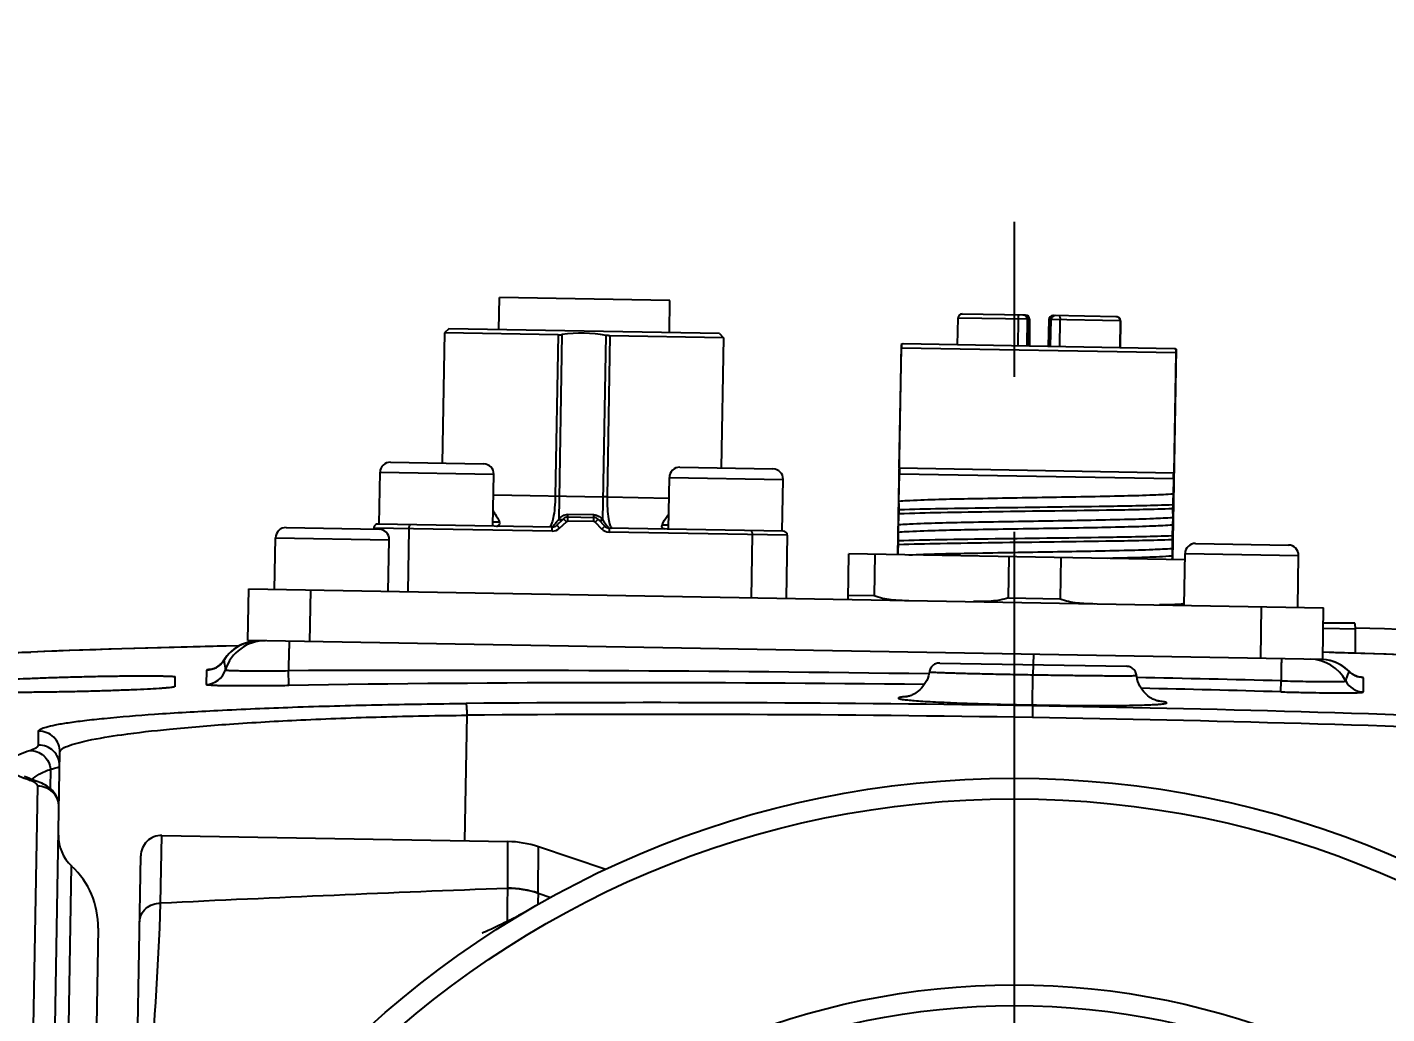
# Model space of a CAD drawing. Header units: millimetres. Extents: x 5828 to 6704, y 123 to 421.
# Drawn here: x 6449.689 to 6452.977, y 277.124 to 279.511 of the extents above; entities that cross this region are included whole.
import ezdxf

# ---------------------------------------------------------------- set-up
doc = ezdxf.new("R2010")
doc.units = ezdxf.units.MM
doc.linetypes.add('CENTER', pattern=[0.6, 0.375, -0.075, 0.075, -0.075])
for name, color, linetype in [('中心线', 7, 'Continuous'), ('外形图', 7, 'Continuous'), ('尺寸标注', 7, 'Continuous')]:
    doc.layers.add(name, color=color, linetype=linetype)
doc.styles.add('微软雅黑', font='msyh.ttc', dxfattribs={"height": 1.5})
doc.dimstyles.new('尺寸标注_1_20比例', dxfattribs={"dimtxt": 1.5, "dimasz": 1.25, "dimexe": 0.5, "dimexo": 0.4, "dimgap": 0.5, "dimtad": 1, "dimdec": 1, "dimlfac": 20, "dimdsep": 46, "dimtxsty": '微软雅黑', "dimcen": 0.09, "dimadec": 0, "dimazin": 0, "dimtp": 0.01, "dimtm": 0.01, "dimtfac": 1, "dimtdec": 1, "dimtofl": 0, "dimtmove": 0, "dimatfit": 3, "dimfxl": 1, "dimtolj": 1, "dimarcsym": 0})

# ---------------------------------------------------------------- blocks, each defined once
blk = doc.blocks.new('*D1094')
at = {"layer": 'Defpoints', "color": 0}
for p in [(6458.0147, 282.1502), (6446.1521, 270.8153), (6458.0147, 270.6863)]:
    blk.add_point(p, dxfattribs=at)
at = {"layer": '尺寸标注', "color": 0, "lineweight": -2}
for p, q in [((6446.1521, 271.2153), (6446.1521, 282.6502)), ((6458.0147, 271.0863), (6458.0147, 282.6502)), ((6447.4021, 282.1502), (6456.7647, 282.1502))]:
    blk.add_line(p, q, dxfattribs=at)
at = {"layer": '尺寸标注', "color": 0}
for points in [[(6447.4021, 282.3585), (6447.4021, 281.9418), (6446.1521, 282.1502)], [(6456.7647, 281.9418), (6456.7647, 282.3585), (6458.0147, 282.1502)]]:
    blk.add_solid(points, dxfattribs=at)
at = {"layer": '尺寸标注', "color": 0, "insert": (6452.2031, 283.4218), "char_height": 1.5, "attachment_point": 5, "style": '微软雅黑'}
blk.add_mtext('\\A1;{\\fAlibaba PuHuiTi 3.0 55 Regular|b0|i0|c134|p18;237.4}', dxfattribs=at)
blk = doc.blocks.new('*D1095')
at = {"layer": 'Defpoints', "color": 0}
for p in [(6458.6099, 287.4405), (6445.5413, 244.9578), (6458.6099, 244.9009)]:
    blk.add_point(p, dxfattribs=at)
at = {"layer": '尺寸标注', "color": 0, "lineweight": -2}
for p, q in [((6445.5413, 245.3578), (6445.5413, 287.9405)), ((6458.6099, 245.3009), (6458.6099, 287.9405)), ((6446.7913, 287.4405), (6457.3599, 287.4405))]:
    blk.add_line(p, q, dxfattribs=at)
at = {"layer": '尺寸标注', "color": 0}
for points in [[(6446.7913, 287.6488), (6446.7913, 287.2322), (6445.5413, 287.4405)], [(6457.3599, 287.2322), (6457.3599, 287.6488), (6458.6099, 287.4405)]]:
    blk.add_solid(points, dxfattribs=at)
at = {"layer": '尺寸标注', "color": 0, "insert": (6451.8537, 288.7121), "char_height": 1.5, "attachment_point": 5, "style": '微软雅黑'}
blk.add_mtext('\\A1;{\\fAlibaba PuHuiTi 3.0 55 Regular|b0|i0|c134|p18;260}', dxfattribs=at)

msp = doc.modelspace()

# ---------------------------------------------------------------- linework, layer by layer
at = {"layer": '中心线', "linetype": 'CENTER', "ltscale": 5}
msp.add_line((6452.0766, 222.4149), (6452.0766, 279.3693), dxfattribs=at)
at = {"layer": '外形图', "linetype": 'ByBlock'}
for p, q in [((6450.8297, 278.7791), (6450.8311, 278.8566)), ((6451.2435, 278.8494), (6450.8311, 278.8566)), ((6451.2422, 278.7719), (6451.2435, 278.8494)), ((6451.9402, 278.8073), (6451.9385, 278.7422)), ((6451.9391, 278.7422), (6451.9408, 278.8073)), ((6452.1134, 278.8043), (6451.9402, 278.8073)), ((6452.1036, 278.8144), (6451.9504, 278.817)), ((6452.086, 278.8048), (6452.0848, 278.7397)), ((6452.1076, 278.8044), (6452.1071, 278.7393)), ((6452.1098, 278.8044), (6452.1092, 278.7393)), ((6452.1134, 278.8043), (6452.1128, 278.7392)), ((6452.1598, 278.8035), (6452.1581, 278.7384)), ((6452.333, 278.8005), (6452.1598, 278.8035)), ((6452.1617, 278.7383), (6452.1634, 278.8034)), ((6452.1638, 278.7383), (6452.1655, 278.8034)), ((6452.3232, 278.8105), (6452.17, 278.8132)), ((6452.1862, 278.7379), (6452.1872, 278.803)), ((6452.3324, 278.8005), (6452.3319, 278.7354)), ((6452.333, 278.8005), (6452.3324, 278.7354)), ((6450.6983, 278.7714), (6450.6928, 278.4564)), ((6450.7085, 278.7812), (6450.6983, 278.7714)), ((6450.9731, 278.7666), (6450.6983, 278.7714)), ((6451.3634, 278.7698), (6450.7085, 278.7812)), ((6450.9731, 278.7666), (6450.9663, 278.3767)), ((6450.9824, 278.7672), (6450.9746, 278.3207)), ((6451.0814, 278.3188), (6451.0891, 278.7653)), ((6451.0984, 278.7644), (6451.0916, 278.3745)), ((6451.3732, 278.7596), (6451.0984, 278.7644)), ((6451.3634, 278.7698), (6451.3732, 278.7596)), ((6451.3732, 278.7596), (6451.3677, 278.4447)), ((6451.803, 278.7433), (6451.7941, 278.2347)), ((6451.7983, 278.4446), (6451.8034, 278.7346)), ((6452.4672, 278.723), (6451.8034, 278.7346)), ((6452.4629, 278.7331), (6451.808, 278.7445)), ((6452.4679, 278.7317), (6452.459, 278.2231)), ((6452.4672, 278.723), (6452.4621, 278.4331)), ((6450.5402, 278.3091), (6450.5424, 278.4341)), ((6450.5424, 278.4341), (6450.8174, 278.4293)), ((6450.5678, 278.4586), (6450.7927, 278.4547)), ((6451.2677, 278.4464), (6451.4926, 278.4425)), ((6451.7983, 278.4446), (6452.4621, 278.4331)), ((6450.8152, 278.3043), (6450.8174, 278.4293)), ((6451.2401, 278.2969), (6451.2423, 278.4218)), ((6451.2423, 278.4218), (6451.5173, 278.417)), ((6451.5151, 278.2921), (6451.5173, 278.417)), ((6451.7974, 278.3638), (6451.7986, 278.4296)), ((6452.4614, 278.4181), (6451.7986, 278.4296)), ((6452.4614, 278.4181), (6452.4607, 278.3814)), ((6450.8165, 278.3793), (6451.0823, 278.3746)), ((6451.0916, 278.3745), (6451.0823, 278.3746)), ((6451.0916, 278.3745), (6451.2414, 278.3719)), ((6450.9966, 278.3161), (6450.9969, 278.3324)), ((6451.0595, 278.3313), (6450.9969, 278.3324)), ((6451.7977, 278.3336), (6451.7979, 278.343)), ((6452.4595, 278.3553), (6452.4593, 278.346)), ((6450.315, 278.3005), (6450.54, 278.2966)), ((6450.5275, 278.2993), (6450.5275, 278.2968)), ((6450.9588, 278.2918), (6450.5275, 278.2993)), ((6450.9589, 278.3018), (6450.5377, 278.3091)), ((6450.8153, 278.3143), (6450.8311, 278.314)), ((6450.9588, 278.2918), (6450.9589, 278.3018)), ((6450.9696, 278.306), (6450.9861, 278.3219)), ((6450.9696, 278.306), (6450.9766, 278.2988)), ((6450.9755, 278.3218), (6450.9746, 278.3207)), ((6450.9766, 278.2988), (6450.9931, 278.3147)), ((6450.9931, 278.3147), (6450.9861, 278.3219)), ((6451.0592, 278.315), (6450.9966, 278.3161)), ((6450.9968, 278.3261), (6451.0594, 278.325)), ((6451.0592, 278.315), (6451.0594, 278.325)), ((6451.0699, 278.3204), (6451.0627, 278.3135)), ((6451.0627, 278.3135), (6451.0786, 278.297)), ((6451.0699, 278.3204), (6451.0858, 278.304)), ((6451.0786, 278.297), (6451.0858, 278.304)), ((6451.0814, 278.3188), (6451.0805, 278.3199)), ((6451.0963, 278.2994), (6451.0962, 278.2894)), ((6451.5176, 278.292), (6451.0963, 278.2994)), ((6451.2246, 278.3071), (6451.2403, 278.3069)), ((6451.7961, 278.2888), (6451.7964, 278.3076)), ((6452.4597, 278.3252), (6452.4594, 278.3064)), ((6450.2874, 278.151), (6450.2896, 278.276)), ((6450.2896, 278.276), (6450.5646, 278.2712)), ((6450.5624, 278.1462), (6450.5646, 278.2712)), ((6450.6122, 278.2978), (6450.6095, 278.1453)), ((6451.5274, 278.2819), (6451.0962, 278.2894)), ((6451.4427, 278.2833), (6451.4401, 278.1309)), ((6451.5274, 278.2819), (6451.5247, 278.1294)), ((6451.7964, 278.2587), (6451.7965, 278.268)), ((6452.4582, 278.2803), (6452.458, 278.271)), ((6451.6747, 278.1268), (6451.6766, 278.2367)), ((6452.489, 278.2226), (6451.6766, 278.2367)), ((6451.7392, 278.2356), (6451.7375, 278.1362)), ((6452.4584, 278.2502), (6452.4581, 278.2315)), ((6452.4871, 278.1126), (6452.4893, 278.2376)), ((6452.4893, 278.2376), (6452.7642, 278.2328)), ((6452.5147, 278.2621), (6452.7397, 278.2582)), ((6452.0622, 278.1305), (6452.0639, 278.23)), ((6452.1892, 278.2278), (6452.1874, 278.1283)), ((6452.762, 278.1078), (6452.7642, 278.2328)), ((6450.2227, 278.0271), (6450.2249, 278.1521)), ((6450.2249, 278.1521), (6452.8245, 278.1067)), ((6450.3727, 278.0245), (6450.3749, 278.1494)), ((6451.6749, 278.1373), (6451.7375, 278.1362)), ((6452.0622, 278.1305), (6452.1874, 278.1283)), ((6452.6724, 277.9843), (6452.6746, 278.1093)), ((6452.8224, 277.9817), (6452.8245, 278.1067)), ((6452.8998, 278.0693), (6452.8239, 278.0693)), ((6452.8248, 278.0568), (6452.9016, 278.0558)), ((6452.9016, 277.9964), (6452.9016, 278.0558)), ((6449.8403, 278.0046), (6449.7656, 278.002)), ((6449.9176, 278.0071), (6449.8403, 278.0046)), ((6450.0327, 278.0104), (6449.9176, 278.0071)), ((6450.1481, 278.0133), (6450.0327, 278.0104)), ((6450.2016, 278.0144), (6450.1481, 278.0133)), ((6452.8224, 277.9817), (6450.2227, 278.0271)), ((6449.6979, 277.9994), (6449.6329, 277.9967)), ((6449.6967, 277.9994), (6449.6979, 277.9994)), ((6449.6968, 277.9994), (6449.6979, 277.9994)), ((6449.7656, 278.002), (6449.6979, 277.9994)), ((6451.8962, 277.9729), (6452.3479, 277.965)), ((6452.1225, 277.9939), (6452.122, 277.9689)), ((6450.0462, 277.9395), (6450.0458, 277.9156)), ((6450.1229, 277.9558), (6450.1217, 277.9213)), ((6450.3215, 277.919), (6450.3209, 277.9544)), ((6452.1203, 277.8715), (6452.1216, 277.9446)), ((6452.122, 277.9689), (6452.1216, 277.9446)), ((6452.721, 277.9031), (6452.7218, 277.9299)), ((6452.9207, 277.9028), (6452.9207, 277.9373)), ((6450.7522, 277.8466), (6450.7469, 277.5429)), ((6452.1203, 277.8715), (6452.1203, 277.8694)), ((6449.7161, 277.7744), (6449.7167, 277.8078)), ((6449.6861, 273.0637), (6449.768, 277.757)), ((6449.7454, 277.7162), (6449.7445, 277.6694)), ((6449.6353, 273.1476), (6449.7144, 277.6749)), ((6450.0116, 277.392), (6450.0145, 277.5556)), ((6450.0145, 277.5556), (6450.8514, 277.541)), ((6450.8513, 277.4284), (6450.8514, 277.541)), ((6450.9252, 277.4164), (6450.9253, 277.5283)), ((6451.0887, 277.4736), (6450.9253, 277.5283)), ((6449.7633, 275.5815), (6449.7965, 277.4818)), ((6449.9424, 276.29), (6449.9636, 277.5065)), ((6450.8513, 277.4278), (6450.8513, 277.4284)), ((6450.9252, 277.4159), (6450.9252, 277.4164)), ((6450.9252, 277.4164), (6450.9555, 277.4056)), ((6450.8603, 277.3524), (6450.8503, 277.3482)), ((6449.8606, 277.3316), (6449.8372, 275.9918))]:
    msp.add_line(p, q, dxfattribs=at)
for points in [[(6450.2511, 278.0266), (6450.2437, 278.0264), (6450.2362, 278.0257), (6450.2289, 278.0245), (6450.2217, 278.0227), (6450.2146, 278.0204), (6450.2077, 278.0175), (6450.2011, 278.0142), (6450.1947, 278.0103), (6450.1886, 278.006), (6450.1829, 278.0013), (6450.1775, 277.9962), (6450.1725, 277.9906), (6450.168, 277.9847), (6450.1644, 277.9794)], [(6450.1644, 277.9794), (6450.1631, 277.9774), (6450.1611, 277.9747), (6450.1591, 277.9723), (6450.1569, 277.97), (6450.1547, 277.968), (6450.1525, 277.9662), (6450.1502, 277.9646), (6450.148, 277.9631), (6450.1458, 277.9619), (6450.1437, 277.9608), (6450.1417, 277.9599), (6450.14, 277.9592), (6450.1384, 277.9587), (6450.1371, 277.9582), (6450.1358, 277.9579), (6450.1348, 277.9576), (6450.1338, 277.9574), (6450.1331, 277.9572), (6450.1325, 277.9571), (6450.1321, 277.9571), (6450.1319, 277.957), (6450.1318, 277.957)], [(6451.8962, 277.9729), (6451.8935, 277.9728), (6451.8909, 277.9724), (6451.8884, 277.9718), (6451.8859, 277.9708), (6451.8835, 277.9697), (6451.8813, 277.9683), (6451.8792, 277.9666), (6451.8773, 277.9648), (6451.8756, 277.9627), (6451.8742, 277.9605), (6451.873, 277.9582), (6451.872, 277.9557), (6451.8713, 277.9532), (6451.871, 277.9516)], [(6452.8868, 277.9521), (6452.8824, 277.9563), (6452.8769, 277.9609), (6452.8711, 277.965), (6452.8651, 277.9688), (6452.8587, 277.9721), (6452.8522, 277.9749), (6452.8455, 277.9773), (6452.8386, 277.9791), (6452.8316, 277.9805), (6452.8245, 277.9814), (6452.8223, 277.9815)], [(6453.4224, 277.9775), (6453.3294, 277.9812), (6453.2299, 277.9851), (6453.1254, 277.9889), (6453.0159, 277.9927), (6452.9016, 277.9964), (6452.8226, 277.9988)], [(6451.871, 277.9516), (6451.8704, 277.9482), (6451.8689, 277.9422), (6451.867, 277.9363), (6451.8646, 277.9307), (6451.8618, 277.9254), (6451.8587, 277.9206), (6451.8554, 277.9161), (6451.8519, 277.9121), (6451.8484, 277.9086), (6451.8448, 277.9055), (6451.8413, 277.9028), (6451.838, 277.9005), (6451.8348, 277.8985), (6451.8318, 277.8969), (6451.8291, 277.8956), (6451.8267, 277.8946), (6451.8246, 277.8937), (6451.8226, 277.893), (6451.8208, 277.8924), (6451.8192, 277.8919), (6451.8178, 277.8916), (6451.8168, 277.8913), (6451.816, 277.8912), (6451.8155, 277.8911), (6451.8152, 277.891), (6451.8152, 277.891)], [(6452.3723, 277.9429), (6452.372, 277.9444), (6452.3714, 277.947), (6452.3706, 277.9495), (6452.3694, 277.9519), (6452.368, 277.9541), (6452.3664, 277.9562), (6452.3646, 277.9582), (6452.3626, 277.9599), (6452.3604, 277.9614), (6452.3581, 277.9626), (6452.3556, 277.9636), (6452.3531, 277.9643), (6452.3505, 277.9648), (6452.3479, 277.965)], [(6452.4259, 277.8804), (6452.426, 277.8803), (6452.4258, 277.8804), (6452.4255, 277.8805), (6452.4249, 277.8806), (6452.424, 277.8808), (6452.4228, 277.8812), (6452.4215, 277.8816), (6452.4199, 277.8821), (6452.4181, 277.8828), (6452.4161, 277.8836), (6452.4139, 277.8846), (6452.4115, 277.8857), (6452.4089, 277.8872), (6452.406, 277.8889), (6452.4029, 277.891), (6452.3996, 277.8935), (6452.3962, 277.8964), (6452.3928, 277.8997), (6452.3894, 277.9034), (6452.3861, 277.9076), (6452.383, 277.9122), (6452.3801, 277.9172), (6452.3776, 277.9226), (6452.3755, 277.9282), (6452.3738, 277.9341), (6452.3727, 277.9401), (6452.3723, 277.9429)], [(6452.9118, 277.9386), (6452.9118, 277.9386), (6452.9118, 277.9386), (6452.9116, 277.9387), (6452.9113, 277.9387), (6452.9108, 277.9388), (6452.9101, 277.939), (6452.9092, 277.9392), (6452.9082, 277.9395), (6452.907, 277.9398), (6452.9057, 277.9402), (6452.9042, 277.9408), (6452.9025, 277.9414), (6452.9007, 277.9422), (6452.8988, 277.9432), (6452.8967, 277.9444), (6452.8946, 277.9457), (6452.8924, 277.9472), (6452.8903, 277.9489), (6452.8881, 277.9508), (6452.8868, 277.9521)], [(6449.7153, 277.6856), (6449.7018, 277.6903), (6449.6943, 277.6933), (6449.6887, 277.6958), (6449.6848, 277.6978), (6449.6826, 277.6991), (6449.6822, 277.6995)], [(6449.7657, 277.6241), (6449.7655, 277.63), (6449.7645, 277.6365), (6449.7628, 277.6429), (6449.7603, 277.6489), (6449.7573, 277.6546), (6449.7538, 277.6597), (6449.7499, 277.6643), (6449.7458, 277.6683), (6449.7416, 277.6718), (6449.7373, 277.6749), (6449.733, 277.6775), (6449.7287, 277.6799), (6449.7243, 277.682), (6449.7198, 277.6839), (6449.7153, 277.6856)], [(6450.8503, 277.3481), (6450.8446, 277.3451), (6450.8366, 277.3411), (6450.8284, 277.3371), (6450.8201, 277.3331), (6450.8119, 277.3293), (6450.8043, 277.3259), (6450.7976, 277.323), (6450.7925, 277.3209), (6450.7895, 277.3197), (6450.7893, 277.3197)], [(6450.8976, 277.3731), (6450.8824, 277.3646), (6450.8755, 277.3608), (6450.8697, 277.3577), (6450.8651, 277.3552), (6450.8614, 277.3533), (6450.8587, 277.352), (6450.8569, 277.3511), (6450.8559, 277.3507)]]:
    msp.add_lwpolyline(points, dxfattribs=at)
for radius in [2.325, 2.275, 1.825, 1.825, 1.775]:
    msp.add_circle((6452.0766, 275.3693), radius, dxfattribs=at)
for centre, radius, start, end in [((6451.9502, 278.8071), 0.01, 89, 178.5), ((6451.9504, 278.8077), 0.00933, 89.0005, 90.4065), ((6452.0976, 278.8045), 0.01, 359.5, 89), ((6452.1006, 278.8059), 0.00857, 76.9127, 88.9708), ((6452.1034, 278.8044), 0.01, 359.5, 89), ((6452.1698, 278.8032), 0.01, 89, 178.5), ((6452.1755, 278.8031), 0.01, 89, 178.5), ((6452.1727, 278.8046), 0.00857, 89.0292, 101.0873), ((6452.3228, 278.8012), 0.00933, 87.5935, 88.9995), ((6452.323, 278.8005), 0.01, 359.5, 89), ((6450.9741, 278.826), 0.0594, 269.0728, 278.0632), ((6451.0299, 278.4274), 0.343, 80.0462, 97.9527), ((6451.8078, 278.7345), 0.01, 89, 119), ((6452.4627, 278.7231), 0.01, 59, 89), ((6450.5674, 278.4336), 0.025, 89, 179), ((6450.7924, 278.4297), 0.025, 359, 89), ((6451.2673, 278.4214), 0.025, 89, 179), ((6451.4923, 278.4175), 0.025, 359, 89), ((6450.3146, 278.2755), 0.025, 89, 179), ((6450.5375, 278.2991), 0.01, 89, 179), ((6450.9592, 278.3168), 0.015, 269, 314), ((6450.9965, 278.3111), 0.015, 89, 134.0025), ((6451.0591, 278.31), 0.005, 43.9955, 88.9993), ((6451.0591, 278.31), 0.015, 43.9998, 89), ((6451.0966, 278.3144), 0.015, 224, 268.9999), ((6450.5396, 278.2716), 0.025, 359, 89), ((6451.0966, 278.3144), 0.025, 224.0004, 268.9987), ((6451.5174, 278.282), 0.01, 359, 89), ((6452.5143, 278.2371), 0.025, 89, 179), ((6452.7392, 278.2332), 0.025, 359, 89), ((6453.7471, 278.1591), 1.291, 176.7883, 177.1594), ((6452.8516, 278.0558), 0.05, 0, 15.7063), ((6452.1003, 250.2624), 27.8066, 86.03834, 88.34867), ((6450.7157, 252.3212), 25.6983, 91.14654, 92.26979), ((6450.2494, 277.9266), 0.1, 89.3423, 148.1528), ((6450.2639, 277.9264), 0.1, 89.0006, 162.5695), ((6450.122, 278.0058), 0.05, 271.0661, 328.1356), ((6452.79, 277.8823), 0.1, 28.0401, 88.9987), ((6452.8157, 277.8818), 0.1, 44.6427, 86.1639), ((6451.1941, 223.8165), 54.2068, 87.75911, 88.27843), ((6450.1208, 277.9713), 0.05, 271.0613, 342.5482), ((6450.1543, 277.6968), 0.2614, 94.7383, 94.9477), ((6450.1572, 277.662), 0.2963, 94.5978, 94.7396), ((6450.6734, 194.9615), 82.9936, 89.17397, 90.243356), ((6450.6737, 194.9971), 82.958, 88.585362, 88.826214), ((6452.8826, 277.6447), 0.2956, 84.4943, 84.6441), ((6452.8859, 277.6785), 0.2616, 84.304, 84.495), ((6451.156, 222.6242), 55.301, 89.27212, 90.86468), ((6451.156, 222.6268), 55.2985, 88.37829, 88.72815), ((6452.9223, 277.9528), 0.05, 208.0719, 268.1776), ((6451.2125, 223.5676), 54.3094, 89.0422, 90.48722), ((6451.8491, 277.4863), 0.4066, 94.3016, 94.7998), ((6452.3779, 277.4767), 0.407, 83.2051, 83.6978), ((6451.2137, 223.5889), 54.2597, 89.04223, 90.48726), ((6451.2121, 223.551), 54.326, 87.67061, 89.04209), ((6451.2135, 223.5817), 54.2669, 87.6704, 89.04216), ((6449.718, 277.7578), 0.05, 359.0314, 91.5151), ((6449.7174, 277.7245), 0.05, 359.0387, 91.5214), ((6449.7157, 277.6249), 0.05, 359.0678, 91.5422), ((6449.8645, 277.5551), 0.1, 179, 227.1847), ((6450.0136, 277.5057), 0.05, 89, 179), ((6450.8471, 277.295), 0.2461, 71.4672, 88.9998), ((6449.6606, 277.3351), 0.2, 359, 47.1847), ((6453.8113, 198.2585), 79.2246, 92.141204, 92.749013), ((6450.8472, 277.1698), 0.2587, 72.4418, 89.0858), ((6450.8474, 277.17), 0.2578, 72.4334, 89.1334), ((6450.8845, 277.2827), 0.0738, 113.8728, 117.6095), ((6450.4144, 277.3409), 0.4366, 0.9074, 1.141), ((6450.8847, 277.2824), 0.0741, 112.8364, 113.8753)]:
    msp.add_arc(centre, radius, start, end, dxfattribs=at)
for points, knots in [([(6451.9504, 278.817), (6451.9479, 278.817), (6451.9429, 278.8149), (6451.9408, 278.8098), (6451.9408, 278.8073)], [0, 0, 0, 0, 0.494401, 1, 1, 1, 1]), ([(6452.086, 278.8048), (6452.0861, 278.8071), (6452.0864, 278.8099), (6452.0876, 278.8147), (6452.0887, 278.8146)], [0, 0, 0, 0, 0.67535, 1, 1, 1, 1]), ([(6452.1098, 278.8044), (6452.1098, 278.8066), (6452.1085, 278.811), (6452.1046, 278.8137), (6452.1025, 278.8142)], [0, 0, 0, 0, 0.512299, 1, 1, 1, 1]), ([(6452.1634, 278.8034), (6452.1635, 278.8056), (6452.1649, 278.8101), (6452.1689, 278.8126), (6452.171, 278.813)], [0, 0, 0, 0, 0.512299, 1, 1, 1, 1]), ([(6452.1848, 278.813), (6452.186, 278.8129), (6452.187, 278.8081), (6452.1872, 278.8054), (6452.1872, 278.803)], [0, 0, 0, 0, 0.32465, 1, 1, 1, 1]), ([(6452.3324, 278.8005), (6452.3325, 278.803), (6452.3306, 278.8081), (6452.3256, 278.8104), (6452.3232, 278.8105)], [0, 0, 0, 0, 0.505599, 1, 1, 1, 1]), ([(6451.803, 278.7433), (6451.8033, 278.7432), (6451.8032, 278.7421), (6451.8034, 278.7409), (6451.8034, 278.7382), (6451.8034, 278.7361), (6451.8034, 278.7346)], [0, 0, 0, 0, 0.121002, 0.246567, 0.497708, 1, 1, 1, 1]), ([(6452.4679, 278.7317), (6452.4675, 278.7316), (6452.4676, 278.7305), (6452.4674, 278.7293), (6452.4673, 278.7266), (6452.4672, 278.7245), (6452.4672, 278.723)], [0, 0, 0, 0, 0.121002, 0.246567, 0.497709, 1, 1, 1, 1]), ([(6451.7983, 278.4446), (6451.7983, 278.4437), (6451.7985, 278.4387), (6451.7985, 278.4337), (6451.7986, 278.4296)], [0, 0, 0, 0, 0.193001, 1, 1, 1, 1]), ([(6452.4614, 278.4181), (6452.4614, 278.4196), (6452.4617, 278.4246), (6452.4619, 278.4296), (6452.4621, 278.4331)], [0, 0, 0, 0, 0.304371, 1, 1, 1, 1]), ([(6450.9663, 278.3767), (6450.9661, 278.3671), (6450.9653, 278.3495), (6450.9619, 278.3256), (6450.9587, 278.3111), (6450.9537, 278.3019), (6450.9511, 278.3019)], [0, 0, 0, 0, 0.368601, 0.683258, 0.899795, 1, 1, 1, 1]), ([(6451.0916, 278.3745), (6451.0914, 278.3649), (6451.0917, 278.3473), (6451.0942, 278.3233), (6451.097, 278.3087), (6451.1016, 278.2993), (6451.1042, 278.2992)], [0, 0, 0, 0, 0.368576, 0.683222, 0.89977, 1, 1, 1, 1]), ([(6451.8236, 278.3654), (6451.8211, 278.3653), (6451.8124, 278.3648), (6451.8036, 278.3643), (6451.7974, 278.3638)], [0, 0, 0, 0, 0.285085, 1, 1, 1, 1]), ([(6452.1554, 278.373), (6452.0917, 278.372), (6451.9811, 278.3701), (6451.8705, 278.3678), (6451.8236, 278.3654)], [0, 0, 0, 0, 0.576007, 1, 1, 1, 1]), ([(6452.4607, 278.3814), (6452.4449, 278.3801), (6452.4054, 278.3784), (6452.3036, 278.3754), (6452.2177, 278.3741), (6452.1554, 278.373)], [0, 0, 0, 0, 0.156101, 0.388197, 1, 1, 1, 1]), ([(6452.4607, 278.3814), (6452.4606, 278.3796), (6452.4602, 278.3709), (6452.4598, 278.3622), (6452.4595, 278.3553)], [0, 0, 0, 0, 0.215002, 1, 1, 1, 1]), ([(6450.8158, 278.3407), (6450.8175, 278.3382), (6450.823, 278.3296), (6450.8281, 278.3207), (6450.8311, 278.314)], [0, 0, 0, 0, 0.288689, 1, 1, 1, 1]), ([(6450.9755, 278.3218), (6450.9779, 278.3247), (6450.9842, 278.3302), (6450.9926, 278.3324), (6450.9969, 278.3324)], [0, 0, 0, 0, 0.467598, 1, 1, 1, 1]), ([(6451.2246, 278.3071), (6451.2255, 278.309), (6451.2303, 278.3181), (6451.2359, 278.3267), (6451.2407, 278.3333)], [0, 0, 0, 0, 0.205612, 1, 1, 1, 1]), ([(6451.7964, 278.3076), (6451.7965, 278.3094), (6451.797, 278.3181), (6451.7974, 278.3268), (6451.7977, 278.3336)], [0, 0, 0, 0, 0.215002, 1, 1, 1, 1]), ([(6451.7979, 278.343), (6451.7978, 278.3451), (6451.7977, 278.352), (6451.7976, 278.3589), (6451.7974, 278.3638)], [0, 0, 0, 0, 0.296884, 1, 1, 1, 1]), ([(6452.4593, 278.346), (6452.4119, 278.3441), (6452.2692, 278.3415), (6452.0822, 278.3394), (6451.9092, 278.3367), (6451.8313, 278.3349), (6451.7977, 278.3336)], [0, 0, 0, 0, 0.215221, 0.646947, 0.847566, 1, 1, 1, 1]), ([(6452.4595, 278.3553), (6452.412, 278.3535), (6452.2693, 278.3508), (6452.0824, 278.3487), (6451.9093, 278.3461), (6451.8315, 278.3443), (6451.7979, 278.343)], [0, 0, 0, 0, 0.215221, 0.646947, 0.847566, 1, 1, 1, 1]), ([(6452.4593, 278.346), (6452.4593, 278.3439), (6452.4594, 278.337), (6452.4596, 278.3301), (6452.4597, 278.3252)], [0, 0, 0, 0, 0.296884, 1, 1, 1, 1]), ([(6450.6122, 278.2978), (6450.6122, 278.3002), (6450.6125, 278.3035), (6450.6147, 278.3078), (6450.616, 278.3078)], [0, 0, 0, 0, 0.657303, 1, 1, 1, 1]), ([(6450.8272, 278.3046), (6450.8289, 278.3052), (6450.8324, 278.3079), (6450.8319, 278.3122), (6450.8311, 278.314)], [0, 0, 0, 0, 0.477252, 1, 1, 1, 1]), ([(6450.9589, 278.3018), (6450.9591, 278.3018), (6450.9596, 278.3024), (6450.9606, 278.3032), (6450.962, 278.3049), (6450.9648, 278.3081), (6450.9692, 278.3134), (6450.9727, 278.318), (6450.9746, 278.3207)], [0, 0, 0, 0, 0.022604, 0.078714, 0.167631, 0.287396, 0.605073, 1, 1, 1, 1]), ([(6450.9746, 278.3207), (6450.9756, 278.3202), (6450.9789, 278.3189), (6450.9834, 278.3193), (6450.9852, 278.321)], [0, 0, 0, 0, 0.301867, 1, 1, 1, 1]), ([(6450.9755, 278.3218), (6450.9763, 278.3213), (6450.9793, 278.3202), (6450.9829, 278.3199), (6450.9849, 278.321)], [0, 0, 0, 0, 0.294267, 1, 1, 1, 1]), ([(6451.0594, 278.325), (6451.0592, 278.325), (6451.0596, 278.3259), (6451.0593, 278.3268), (6451.0595, 278.3289), (6451.0594, 278.3304), (6451.0595, 278.3313)], [0, 0, 0, 0, 0.067087, 0.264599, 0.581441, 1, 1, 1, 1]), ([(6451.0595, 278.3313), (6451.0638, 278.3312), (6451.0721, 278.3287), (6451.0782, 278.3229), (6451.0805, 278.3199)], [0, 0, 0, 0, 0.532413, 1, 1, 1, 1]), ([(6451.0708, 278.3195), (6451.0713, 278.319), (6451.0745, 278.3169), (6451.0787, 278.3177), (6451.0814, 278.3188)], [0, 0, 0, 0, 0.21612, 1, 1, 1, 1]), ([(6451.0711, 278.3195), (6451.0717, 278.3191), (6451.0748, 278.3181), (6451.0782, 278.3189), (6451.0805, 278.3199)], [0, 0, 0, 0, 0.214484, 1, 1, 1, 1]), ([(6451.0963, 278.2994), (6451.0962, 278.2994), (6451.0957, 278.3), (6451.0948, 278.3009), (6451.0934, 278.3026), (6451.0906, 278.3059), (6451.0865, 278.3114), (6451.0832, 278.3161), (6451.0814, 278.3188)], [0, 0, 0, 0, 0.022515, 0.079039, 0.16832, 0.288038, 0.604798, 1, 1, 1, 1]), ([(6451.2281, 278.2976), (6451.2264, 278.2983), (6451.223, 278.3011), (6451.2237, 278.3054), (6451.2246, 278.3071)], [0, 0, 0, 0, 0.47727, 1, 1, 1, 1]), ([(6451.7964, 278.3076), (6451.7983, 278.3077), (6451.807, 278.3084), (6451.8158, 278.3089), (6451.8226, 278.3092)], [0, 0, 0, 0, 0.214466, 1, 1, 1, 1]), ([(6452.4594, 278.3064), (6452.4438, 278.3052), (6452.4049, 278.3034), (6452.3371, 278.3014), (6452.2525, 278.2997), (6452.1266, 278.2976), (6451.9821, 278.2952), (6451.8699, 278.2929), (6451.8223, 278.2905)], [0, 0, 0, 0, 0.073719, 0.183107, 0.31946, 0.471889, 0.775933, 1, 1, 1, 1]), ([(6451.8226, 278.3092), (6451.8702, 278.3116), (6451.9824, 278.3139), (6452.1559, 278.3169), (6452.3051, 278.3192), (6452.4053, 278.3222), (6452.4441, 278.3239), (6452.4597, 278.3252)], [0, 0, 0, 0, 0.224067, 0.528111, 0.816893, 0.926281, 1, 1, 1, 1]), ([(6452.4594, 278.3064), (6452.4593, 278.3046), (6452.4588, 278.2959), (6452.4585, 278.2872), (6452.4582, 278.2803)], [0, 0, 0, 0, 0.215002, 1, 1, 1, 1]), ([(6451.4393, 278.2934), (6451.4405, 278.2934), (6451.4427, 278.289), (6451.4428, 278.2857), (6451.4427, 278.2833)], [0, 0, 0, 0, 0.342697, 1, 1, 1, 1]), ([(6451.8223, 278.2905), (6451.8198, 278.2903), (6451.8111, 278.2899), (6451.8023, 278.2893), (6451.7961, 278.2888)], [0, 0, 0, 0, 0.285085, 1, 1, 1, 1]), ([(6451.7965, 278.268), (6451.7965, 278.2701), (6451.7964, 278.277), (6451.7963, 278.2839), (6451.7961, 278.2888)], [0, 0, 0, 0, 0.296884, 1, 1, 1, 1]), ([(6452.458, 278.271), (6452.4106, 278.2691), (6452.2679, 278.2665), (6452.0809, 278.2644), (6451.9078, 278.2617), (6451.83, 278.26), (6451.7964, 278.2587)], [0, 0, 0, 0, 0.215221, 0.646947, 0.847566, 1, 1, 1, 1]), ([(6452.4582, 278.2803), (6452.4107, 278.2785), (6452.268, 278.2758), (6452.0811, 278.2737), (6451.908, 278.2711), (6451.8301, 278.2693), (6451.7965, 278.268)], [0, 0, 0, 0, 0.215221, 0.646947, 0.847566, 1, 1, 1, 1]), ([(6452.458, 278.271), (6452.458, 278.2689), (6452.4581, 278.262), (6452.4583, 278.2551), (6452.4584, 278.2502)], [0, 0, 0, 0, 0.296884, 1, 1, 1, 1]), ([(6451.7952, 278.2347), (6451.7953, 278.2364), (6451.7957, 278.2444), (6451.7961, 278.2524), (6451.7964, 278.2587)], [0, 0, 0, 0, 0.219784, 1, 1, 1, 1]), ([(6451.8213, 278.2342), (6451.8689, 278.2366), (6451.9811, 278.2389), (6452.1546, 278.2419), (6452.3037, 278.2443), (6452.4039, 278.2472), (6452.4428, 278.2489), (6452.4584, 278.2502)], [0, 0, 0, 0, 0.224053, 0.528098, 0.816887, 0.92628, 1, 1, 1, 1]), ([(6452.4581, 278.2315), (6452.4377, 278.2298), (6452.386, 278.2279), (6452.3342, 278.2265), (6452.3029, 278.2258)], [0, 0, 0, 0, 0.394811, 1, 1, 1, 1]), ([(6451.7375, 278.1362), (6451.7507, 278.1309), (6451.7789, 278.1256), (6451.8072, 278.1244), (6451.8214, 278.1242)], [0, 0, 0, 0, 0.500855, 1, 1, 1, 1]), ([(6452.0622, 278.1305), (6452.0489, 278.1257), (6452.0204, 278.1214), (6451.9921, 278.1212), (6451.978, 278.1215)], [0, 0, 0, 0, 0.500855, 1, 1, 1, 1]), ([(6452.1874, 278.1283), (6452.2006, 278.1231), (6452.2289, 278.1178), (6452.2571, 278.1166), (6452.2713, 278.1163)], [0, 0, 0, 0, 0.500855, 1, 1, 1, 1]), ([(6450.323, 278.0253), (6450.3229, 278.0253), (6450.323, 278.0247), (6450.3228, 278.0239), (6450.3228, 278.0222), (6450.3226, 278.019), (6450.3224, 278.0133), (6450.3221, 278.005), (6450.3218, 277.9946), (6450.3214, 277.9775), (6450.3211, 277.9639), (6450.3209, 277.9544)], [0, 0, 0, 0, 0.0046, 0.018048, 0.040324, 0.071295, 0.158492, 0.277438, 0.425115, 0.597776, 1, 1, 1, 1]), ([(6449.4219, 277.9843), (6449.4381, 277.9856), (6449.5296, 277.992), (6449.6213, 277.9962), (6449.6967, 277.9994)], [0, 0, 0, 0, 0.177372, 1, 1, 1, 1]), ([(6450.1644, 277.9794), (6450.1649, 277.9776), (6450.1666, 277.97), (6450.1678, 277.9623), (6450.1684, 277.9563)], [0, 0, 0, 0, 0.227169, 1, 1, 1, 1]), ([(6452.7222, 277.9835), (6452.7223, 277.9835), (6452.7222, 277.983), (6452.7223, 277.9824), (6452.7223, 277.9812), (6452.7223, 277.9788), (6452.7223, 277.9747), (6452.7222, 277.9685), (6452.7222, 277.9607), (6452.722, 277.9477), (6452.7219, 277.9372), (6452.7218, 277.9299)], [0, 0, 0, 0, 0.004369, 0.017308, 0.038787, 0.068709, 0.153302, 0.269528, 0.415244, 0.587757, 1, 1, 1, 1]), ([(6449.5959, 277.9286), (6449.5959, 277.929), (6449.5981, 277.9293), (6449.6007, 277.93), (6449.6064, 277.9305), (6449.6137, 277.9312), (6449.6232, 277.9319), (6449.6395, 277.933), (6449.664, 277.9344), (6449.6976, 277.9359), (6449.736, 277.9374), (6449.7777, 277.9387), (6449.821, 277.9399), (6449.8644, 277.9408), (6449.9061, 277.9415), (6449.9445, 277.9419), (6449.9782, 277.942), (6450.0027, 277.9418), (6450.019, 277.9415), (6450.0285, 277.9412), (6450.0357, 277.9409), (6450.0414, 277.9406), (6450.044, 277.9401), (6450.0462, 277.9399), (6450.0462, 277.9395)], [0, 0, 0, 0, 0.002731, 0.010073, 0.022091, 0.038691, 0.059718, 0.084973, 0.147158, 0.222865, 0.309199, 0.402857, 0.500256, 0.597665, 0.691345, 0.777693, 0.853385, 0.915503, 0.940704, 0.961662, 0.978182, 0.990111, 0.997357, 1, 1, 1, 1]), ([(6450.1318, 277.9572), (6450.1305, 277.9571), (6450.1283, 277.9569), (6450.1254, 277.9565), (6450.124, 277.9562), (6450.1229, 277.956), (6450.1229, 277.9558)], [0, 0, 0, 0, 0.42885, 0.738373, 0.927558, 1, 1, 1, 1]), ([(6450.1684, 277.9563), (6450.1684, 277.956), (6450.1699, 277.9559), (6450.1717, 277.9555), (6450.1755, 277.9553), (6450.1805, 277.955), (6450.1869, 277.9547), (6450.1979, 277.9544), (6450.2145, 277.9542), (6450.2373, 277.954), (6450.2633, 277.954), (6450.2915, 277.9541), (6450.311, 277.9543), (6450.3209, 277.9544)], [0, 0, 0, 0, 0.005352, 0.019884, 0.043765, 0.076815, 0.118741, 0.169149, 0.293412, 0.444847, 0.617616, 0.805067, 1, 1, 1, 1]), ([(6451.871, 277.9516), (6451.871, 277.9515), (6451.8716, 277.9515), (6451.8723, 277.9513), (6451.8739, 277.9512), (6451.877, 277.9509), (6451.8825, 277.9506), (6451.8907, 277.9502), (6451.9011, 277.9498), (6451.9137, 277.9493), (6451.9283, 277.9489), (6451.9513, 277.9482), (6451.9839, 277.9474), (6452.0268, 277.9464), (6452.0732, 277.9454), (6452.1053, 277.9448), (6452.1216, 277.9446)], [0, 0, 0, 0, 0.001253, 0.004816, 0.010761, 0.019097, 0.042838, 0.075762, 0.117576, 0.167933, 0.226312, 0.292155, 0.443699, 0.61672, 0.804584, 1, 1, 1, 1]), ([(6452.1216, 277.9446), (6452.1379, 277.9443), (6452.17, 277.9438), (6452.2164, 277.9431), (6452.2593, 277.9426), (6452.2919, 277.9423), (6452.3149, 277.9421), (6452.3295, 277.9421), (6452.3421, 277.9421), (6452.3526, 277.9421), (6452.3608, 277.9422), (6452.3663, 277.9424), (6452.3694, 277.9425), (6452.371, 277.9426), (6452.3717, 277.9427), (6452.3723, 277.9428), (6452.3723, 277.9429)], [0, 0, 0, 0, 0.195408, 0.383285, 0.556305, 0.707823, 0.773661, 0.832063, 0.882423, 0.924233, 0.957164, 0.980907, 0.989239, 0.995181, 0.998745, 1, 1, 1, 1]), ([(6452.8782, 277.9293), (6452.8788, 277.9314), (6452.8811, 277.9392), (6452.8841, 277.9468), (6452.8868, 277.9521)], [0, 0, 0, 0, 0.269819, 1, 1, 1, 1]), ([(6452.9207, 277.9373), (6452.9207, 277.9375), (6452.9197, 277.9377), (6452.9183, 277.9381), (6452.9153, 277.9384), (6452.9131, 277.9387), (6452.9118, 277.9388)], [0, 0, 0, 0, 0.071928, 0.260914, 0.570609, 1, 1, 1, 1]), ([(6450.0458, 277.9156), (6450.0458, 277.9151), (6450.0437, 277.9147), (6450.0409, 277.914), (6450.0353, 277.9134), (6450.028, 277.9126), (6450.0185, 277.9119), (6450.0023, 277.9107), (6449.9778, 277.9094), (6449.9441, 277.9079), (6449.9057, 277.9064), (6449.864, 277.9051), (6449.8207, 277.9039), (6449.7773, 277.903), (6449.7356, 277.9023), (6449.6972, 277.9019), (6449.6635, 277.9018), (6449.639, 277.902), (6449.6227, 277.9023), (6449.6133, 277.9026), (6449.606, 277.903), (6449.6003, 277.9034), (6449.5976, 277.9039), (6449.5955, 277.9043), (6449.5955, 277.9047)], [0, 0, 0, 0, 0.002835, 0.010212, 0.022246, 0.038852, 0.059879, 0.085128, 0.147294, 0.222976, 0.309282, 0.40291, 0.50028, 0.597659, 0.691311, 0.777634, 0.853302, 0.915401, 0.940593, 0.961546, 0.978063, 0.989997, 0.997265, 1, 1, 1, 1]), ([(6450.1217, 277.9213), (6450.1217, 277.921), (6450.1235, 277.9206), (6450.1259, 277.9202), (6450.1309, 277.9198), (6450.1374, 277.9194), (6450.1458, 277.919), (6450.1602, 277.9186), (6450.1819, 277.9183), (6450.2118, 277.9181), (6450.2459, 277.9182), (6450.283, 277.9184), (6450.3085, 277.9188), (6450.3215, 277.919)], [0, 0, 0, 0, 0.005414, 0.019907, 0.043737, 0.076739, 0.118622, 0.168997, 0.293225, 0.444665, 0.617481, 0.805002, 1, 1, 1, 1]), ([(6452.7218, 277.9299), (6452.7319, 277.9296), (6452.7519, 277.9291), (6452.7808, 277.9285), (6452.8075, 277.9281), (6452.8309, 277.9279), (6452.8479, 277.9279), (6452.8592, 277.928), (6452.8658, 277.9281), (6452.8709, 277.9284), (6452.8748, 277.9285), (6452.8767, 277.9289), (6452.8782, 277.929), (6452.8782, 277.9293)], [0, 0, 0, 0, 0.194842, 0.382187, 0.55484, 0.706173, 0.830394, 0.880813, 0.922779, 0.955898, 0.979877, 0.994532, 1, 1, 1, 1]), ([(6449.7167, 277.8078), (6449.7167, 277.8101), (6449.7239, 277.8149), (6449.7369, 277.8189), (6449.7597, 277.8242), (6449.7905, 277.8291), (6449.8301, 277.8343), (6449.8997, 277.8418), (6450.0073, 277.8504), (6450.1591, 277.8592), (6450.3383, 277.8668), (6450.5386, 277.8723), (6450.6785, 277.8744), (6450.7506, 277.875)], [0, 0, 0, 0, 0.006532, 0.020328, 0.042247, 0.072422, 0.110835, 0.157408, 0.274502, 0.42194, 0.596337, 0.791909, 1, 1, 1, 1]), ([(6450.7506, 277.875), (6450.7511, 277.8744), (6450.7509, 277.8714), (6450.7518, 277.8659), (6450.7519, 277.8571), (6450.7522, 277.8504), (6450.7522, 277.8466)], [0, 0, 0, 0, 0.083534, 0.289061, 0.602165, 1, 1, 1, 1]), ([(6451.8151, 277.8915), (6451.8114, 277.8912), (6451.8065, 277.8907), (6451.8008, 277.8899), (6451.7982, 277.8892), (6451.7965, 277.8888), (6451.7958, 277.8876), (6451.7973, 277.8869), (6451.7992, 277.8863), (6451.8025, 277.8856), (6451.8089, 277.8845), (6451.8198, 277.8833), (6451.836, 277.8819), (6451.8562, 277.8804), (6451.8803, 277.8791), (6451.9078, 277.8777), (6451.9383, 277.8764), (6451.9838, 277.8748), (6452.0448, 277.873), (6452.0947, 277.872), (6452.1203, 277.8715)], [0, 0, 0, 0, 0.031781, 0.042824, 0.050609, 0.055242, 0.057392, 0.060575, 0.066747, 0.076153, 0.088818, 0.123741, 0.171091, 0.230295, 0.300468, 0.380651, 0.469695, 0.566326, 0.776783, 1, 1, 1, 1]), ([(6452.1203, 277.8715), (6452.146, 277.8711), (6452.1959, 277.8704), (6452.2568, 277.87), (6452.3024, 277.8701), (6452.333, 277.8703), (6452.3605, 277.8707), (6452.3846, 277.8712), (6452.4049, 277.8719), (6452.4212, 277.8728), (6452.433, 277.8737), (6452.4405, 277.8747), (6452.4437, 277.8756), (6452.4452, 277.8763), (6452.4446, 277.8775), (6452.4429, 277.8779), (6452.4403, 277.8787), (6452.4346, 277.8798), (6452.4297, 277.8804), (6452.426, 277.8809)], [0, 0, 0, 0, 0.223227, 0.433705, 0.530344, 0.619387, 0.699533, 0.769717, 0.828918, 0.876247, 0.911156, 0.933189, 0.939344, 0.942516, 0.944671, 0.949318, 0.95712, 0.968184, 1, 1, 1, 1]), ([(6452.721, 277.9031), (6452.734, 277.9027), (6452.7595, 277.9021), (6452.7965, 277.9013), (6452.8306, 277.9008), (6452.8605, 277.9006), (6452.8822, 277.9006), (6452.8966, 277.9009), (6452.905, 277.9011), (6452.9115, 277.9014), (6452.9165, 277.9017), (6452.9189, 277.9022), (6452.9207, 277.9025), (6452.9207, 277.9028)], [0, 0, 0, 0, 0.195017, 0.382527, 0.555301, 0.706685, 0.83087, 0.881235, 0.923122, 0.956141, 0.980002, 0.994538, 1, 1, 1, 1]), ([(6449.768, 277.757), (6449.768, 277.7597), (6449.7737, 277.7663), (6449.7961, 277.7764), (6449.8456, 277.7886), (6449.9282, 277.8017), (6450.0429, 277.8147), (6450.1872, 277.8264), (6450.3579, 277.8362), (6450.5493, 277.8434), (6450.6832, 277.8459), (6450.7522, 277.8466)], [0, 0, 0, 0, 0.008265, 0.022852, 0.075285, 0.159816, 0.276068, 0.422601, 0.596345, 0.791716, 1, 1, 1, 1]), ([(6452.1203, 277.8694), (6452.1206, 277.8687), (6452.1203, 277.8658), (6452.1208, 277.8603), (6452.1207, 277.8515), (6452.1207, 277.8448), (6452.1207, 277.841)], [0, 0, 0, 0, 0.082742, 0.288218, 0.601616, 1, 1, 1, 1]), ([(6449.6951, 277.7615), (6449.7005, 277.7632), (6449.7078, 277.7656), (6449.7161, 277.7717), (6449.7161, 277.7744)], [0, 0, 0, 0, 0.673993, 1, 1, 1, 1]), ([(6449.6938, 277.6896), (6449.6858, 277.6922), (6449.6719, 277.6973), (6449.6547, 277.7061), (6449.6434, 277.7148), (6449.6387, 277.7257), (6449.6439, 277.7364), (6449.6554, 277.745), (6449.6729, 277.7538), (6449.687, 277.7588), (6449.6951, 277.7615)], [0, 0, 0, 0, 0.186455, 0.327064, 0.426386, 0.497053, 0.568592, 0.66966, 0.812061, 1, 1, 1, 1]), ([(6449.6951, 277.7615), (6449.7071, 277.7617), (6449.7323, 277.7523), (6449.7441, 277.7283), (6449.7454, 277.7162)], [0, 0, 0, 0, 0.497551, 1, 1, 1, 1]), ([(6449.6998, 277.691), (6449.705, 277.6961), (6449.7199, 277.7057), (6449.7359, 277.7126), (6449.7454, 277.7162)], [0, 0, 0, 0, 0.417706, 1, 1, 1, 1]), ([(6449.7454, 277.7162), (6449.7486, 277.7168), (6449.7541, 277.7179), (6449.7611, 277.7198), (6449.7653, 277.7212), (6449.7674, 277.7229), (6449.7674, 277.7236)], [0, 0, 0, 0, 0.414023, 0.715316, 0.906329, 1, 1, 1, 1]), ([(6449.7144, 277.6749), (6449.7144, 277.6779), (6449.7099, 277.6827), (6449.7023, 277.6865), (6449.6969, 277.6885), (6449.6938, 277.6896)], [0, 0, 0, 0, 0.347312, 0.629096, 1, 1, 1, 1]), ([(6450.8509, 277.3496), (6450.8508, 277.3544), (6450.8499, 277.3805), (6450.8514, 277.4066), (6450.8513, 277.4278)], [0, 0, 0, 0, 0.184481, 1, 1, 1, 1]), ([(6449.9464, 276.3009), (6449.9476, 276.31), (6449.948, 276.3427), (6449.9556, 276.4336), (6449.9666, 276.6287), (6449.9844, 276.9599), (6450.0074, 277.2322), (6450.0116, 277.392)], [0, 0, 0, 0, 0.025249, 0.089429, 0.250541, 0.561344, 1, 1, 1, 1]), ([(6449.9608, 277.3467), (6449.961, 277.3586), (6449.9731, 277.3837), (6449.999, 277.3922), (6450.0116, 277.392)], [0, 0, 0, 0, 0.486018, 1, 1, 1, 1]), ([(6450.8839, 277.3654), (6450.8792, 277.3628), (6450.8727, 277.3594), (6450.8447, 277.3436), (6450.8503, 277.348)], [0, 0, 0, 0, 0.429465, 1, 1, 1, 1])]:
    msp.add_open_spline(points, degree=3, knots=knots, dxfattribs=at)
for points in [[(6451.0984, 278.7644), (6451.0953, 278.7645), (6451.0922, 278.7648), (6451.0892, 278.7653)], [(6450.8239, 278.3041), (6450.8251, 278.3041), (6450.8262, 278.3043), (6450.8272, 278.3046)], [(6450.9849, 278.321), (6450.9853, 278.3212), (6450.9857, 278.3215), (6450.9861, 278.3219)], [(6450.9931, 278.3147), (6450.994, 278.3156), (6450.9953, 278.3161), (6450.9966, 278.3161)], [(6451.0699, 278.3204), (6451.0703, 278.3201), (6451.0707, 278.3198), (6451.0711, 278.3195)], [(6450.9588, 278.2918), (6450.9651, 278.2917), (6450.972, 278.2944), (6450.9766, 278.2988)], [(6451.2313, 278.297), (6451.2302, 278.2971), (6451.2291, 278.2973), (6451.2281, 278.2976)], [(6452.4872, 278.1165), (6452.4676, 278.1135), (6452.4477, 278.1133), (6452.4279, 278.1136)], [(6452.9207, 277.9373), (6452.9084, 277.9377), (6452.8955, 277.9433), (6452.8868, 277.9521)], [(6449.6938, 277.6896), (6449.6995, 277.6898), (6449.7054, 277.6889), (6449.7108, 277.6871)], [(6450.9248, 277.3881), (6450.925, 277.3974), (6450.9253, 277.4066), (6450.9253, 277.4159)]]:
    msp.add_open_spline(points, degree=3, dxfattribs=at)

# ---------------------------------------------------------------- dimensions: what is measured, and where the dimension line sits
at = {"layer": '尺寸标注'}
for base, p1, p2, text, picture, middle in [((6458.6099, 287.4405), (6445.5413, 244.9578), (6458.6099, 244.9009), '{\\fAlibaba PuHuiTi 3.0 55 Regular|b0|i0|c134|p18;260}', '*D1095', (6451.8537, 287.4405)), ((6458.0147, 282.1502), (6446.1521, 270.8153), (6458.0147, 270.6863), '{\\fAlibaba PuHuiTi 3.0 55 Regular|b0|i0|c134|p18;237.4}', '*D1094', (6452.2031, 282.1502))]:
    dim = msp.add_linear_dim(base=base, p1=p1, p2=p2, text=text, dimstyle='尺寸标注_1_20比例', dxfattribs=at)
    dim.commit()
    dim.dimension.update_dxf_attribs({"geometry": picture, "text_midpoint": middle, "dimtype": 160})

doc.saveas('drawing.dxf')
